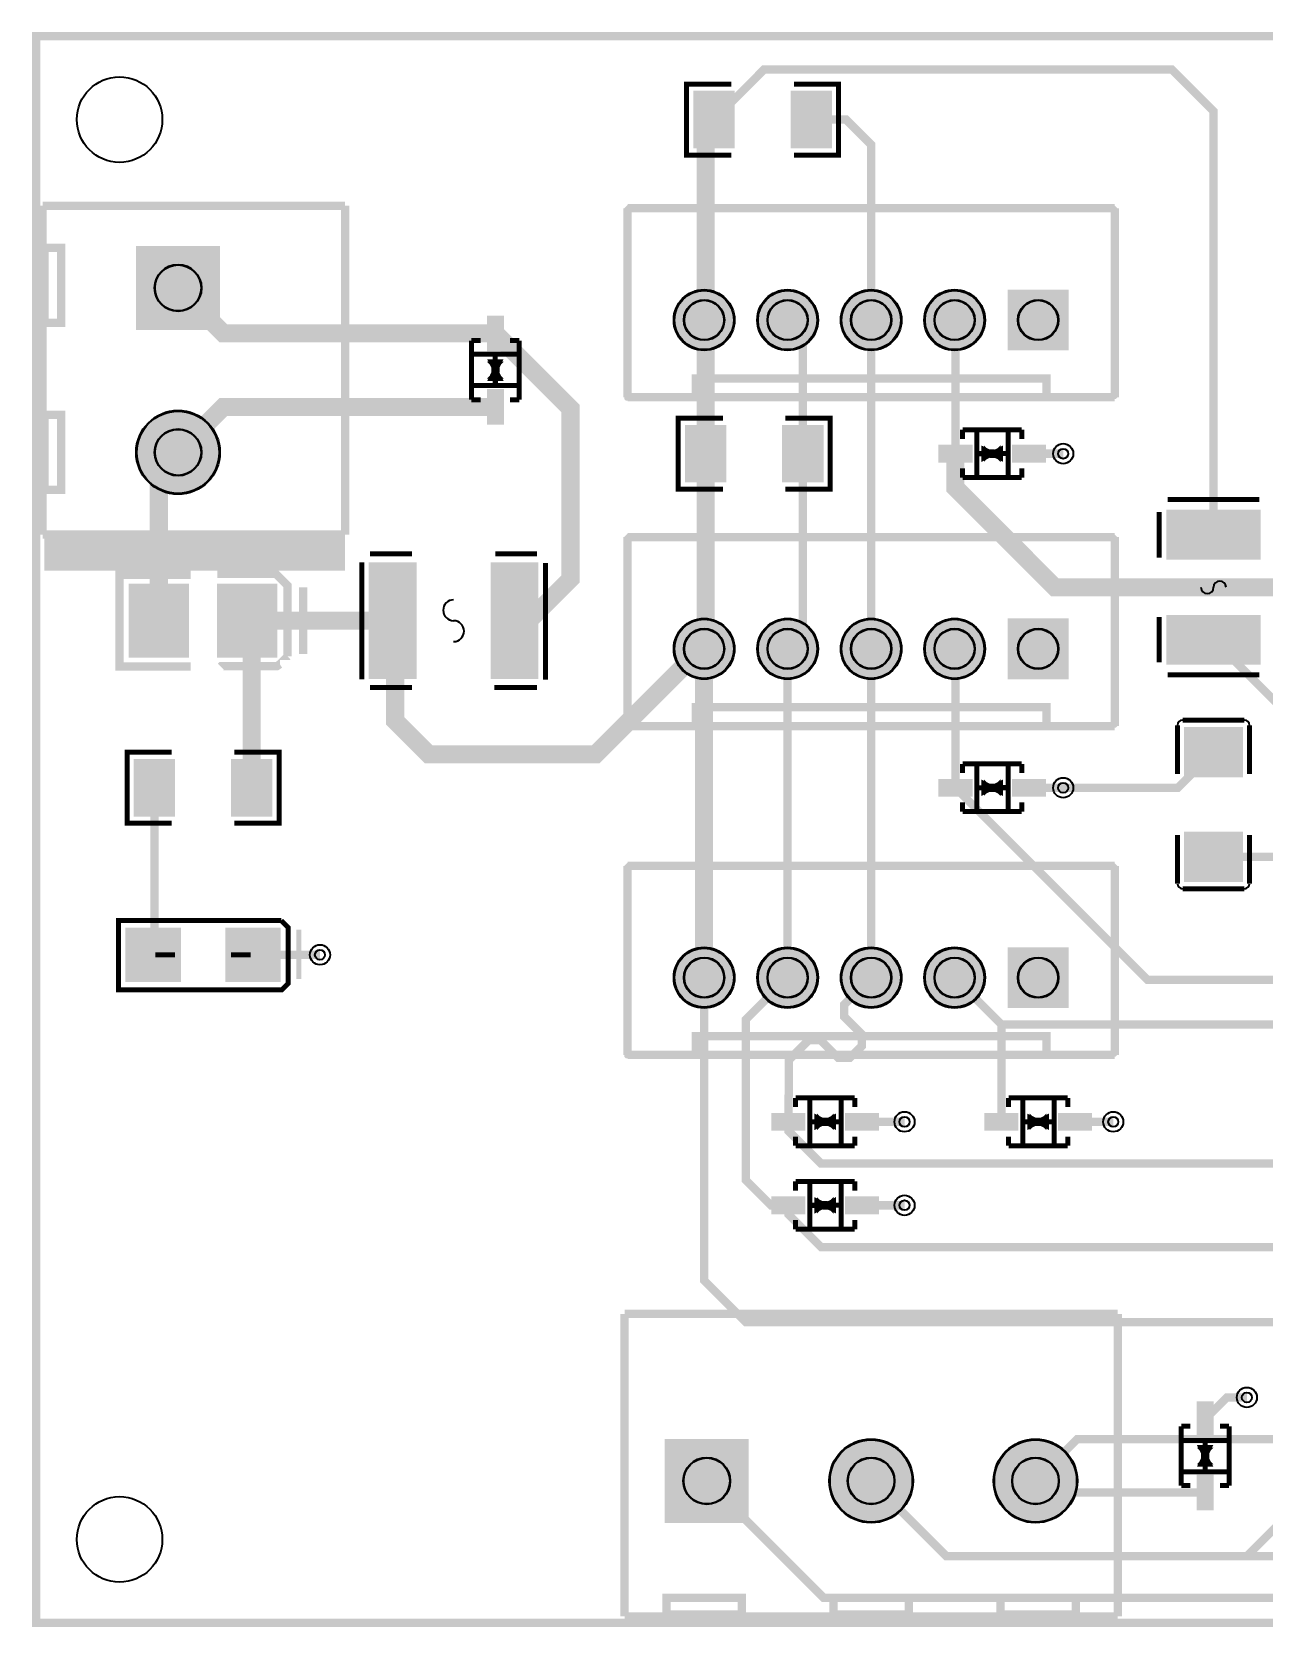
# Model space of a CAD drawing. Header units: millimetres. Extents: x 15.1 to 111.9, y -38.2 to 10.3.
# Drawn here: x 15.11 to 52.53, y -38.23 to 10.29 of the extents above; entities that cross this region are included whole.
import ezdxf

# ---------------------------------------------------------------- set-up
doc = ezdxf.new("R2010")
doc.units = ezdxf.units.MM
for name, color, linetype, true_color in [('BoardOutLine', 7, 'Continuous', 0xff00ff), ('BottomLayer', 7, 'Continuous', 0x0000ff), ('BottomSolderMaskLayer', 7, 'Continuous', 0xaa00ff), ('Document', 7, 'Continuous', 0xffffff), ('Hole', 7, 'Continuous', 0x222222), ('Multi-Layer', 7, 'Continuous', 0xc0c0c0), ('TopLayer', 7, 'Continuous', 0xff0000), ('TopPasteMaskLayer', 7, 'Continuous', 0x808080), ('TopSilkLayer', 7, 'Continuous', 0xffcc00), ('TopSolderMaskLayer', 7, 'Continuous', 0x800080)]:
    doc.layers.add(name, color=color, linetype=linetype, true_color=true_color)

msp = doc.modelspace()

# ---------------------------------------------------------------- hatches: boundary and pattern name
at = {"layer": 'BottomSolderMaskLayer'}
for points in [[(20.833, 3.775), (20.833, 1.225), (18.283, 1.225), (18.283, 3.775)], [(34.635, 1.524, 1), (36.485, 1.524, 1)], [(37.175, 1.524, 1), (39.025, 1.524, 1)], [(39.715, 1.524, 1), (41.565, 1.524, 1)], [(42.255, 1.524, 1), (44.105, 1.524, 1)], [(46.645, 0.599), (44.795, 0.599), (44.795, 2.449), (46.645, 2.449)], [(18.283, -2.5, 1), (20.833, -2.5, 1)], [(34.635, -8.476, 1), (36.485, -8.476, 1)], [(37.175, -8.476, 1), (39.025, -8.476, 1)], [(39.715, -8.476, 1), (41.565, -8.476, 1)], [(42.255, -8.476, 1), (44.105, -8.476, 1)], [(46.645, -9.401), (44.795, -9.401), (44.795, -7.551), (46.645, -7.551)], [(34.635, -18.476, 1), (36.485, -18.476, 1)], [(37.175, -18.476, 1), (39.025, -18.476, 1)], [(39.715, -18.476, 1), (41.565, -18.476, 1)], [(42.255, -18.476, 1), (44.105, -18.476, 1)], [(46.645, -19.401), (44.795, -19.401), (44.795, -17.551), (46.645, -17.551)], [(34.365, -32.507), (36.915, -32.507), (36.915, -35.057), (34.365, -35.057)], [(39.365, -33.782, 1), (41.915, -33.782, 1)], [(44.365, -33.782, 1), (46.915, -33.782, 1)]]:
    msp.add_hatch(color=256, dxfattribs=at).paths.add_polyline_path(points)
at = {"layer": 'Document'}
for points in [[(45.974, -0.762), (48.006, -0.762), (48.006, 4.826), (33.274, 4.826), (33.274, -0.762), (35.306, -0.762), (35.306, -0.9), (35.28, -0.926), (33.18, -0.926), (33.13, -0.876), (33.13, 4.924), (33.23, 5.024), (48.03, 5.024), (48.13, 4.924), (48.13, -0.826), (48.08, -0.876), (45.98, -0.876)], [(29.464, 0.254), (28.956, 0.254), (29.21, 0)], [(28.956, -0.254), (29.464, -0.254), (29.21, 0)], [(44.069, -2.286), (44.069, -2.794), (44.323, -2.54)], [(44.577, -2.794), (44.577, -2.286), (44.323, -2.54)], [(45.974, -10.762), (48.006, -10.762), (48.006, -5.174), (33.274, -5.174), (33.274, -10.762), (35.306, -10.762), (35.306, -10.9), (35.28, -10.926), (33.18, -10.926), (33.13, -10.876), (33.13, -5.076), (33.23, -4.976), (48.03, -4.976), (48.13, -5.076), (48.13, -10.826), (48.08, -10.876), (45.98, -10.876)], [(19.296, -7.018), (19.296, -8.218), (19.476, -8.218), (19.476, -7.018)], [(19.026, -7.528), (19.026, -7.708), (19.746, -7.708), (19.746, -7.528)], [(21.666, -7.528), (21.666, -7.708), (20.946, -7.708), (20.946, -7.528)], [(44.069, -12.446), (44.069, -12.954), (44.323, -12.7)], [(44.577, -12.954), (44.577, -12.446), (44.323, -12.7)], [(45.974, -20.762), (48.006, -20.762), (48.006, -15.174), (33.274, -15.174), (33.274, -20.762), (35.306, -20.762), (35.306, -20.9), (35.28, -20.926), (33.18, -20.926), (33.13, -20.876), (33.13, -15.076), (33.23, -14.976), (48.03, -14.976), (48.13, -15.076), (48.13, -20.826), (48.08, -20.876), (45.98, -20.876)], [(19.095, -17.28), (19.095, -18.28), (19.245, -18.28), (19.245, -17.28)], [(18.87, -17.705), (18.87, -17.855), (19.47, -17.855), (19.47, -17.705)], [(21.77, -17.705), (21.77, -17.855), (21.17, -17.855), (21.17, -17.705)], [(38.989, -22.606), (38.989, -23.114), (39.243, -22.86)], [(39.497, -23.114), (39.497, -22.606), (39.243, -22.86)], [(45.466, -22.606), (45.466, -23.114), (45.72, -22.86)], [(45.974, -23.114), (45.974, -22.606), (45.72, -22.86)], [(38.989, -25.146), (38.989, -25.654), (39.243, -25.4)], [(39.497, -25.654), (39.497, -25.146), (39.243, -25.4)], [(51.054, -32.766), (50.546, -32.766), (50.8, -33.02)], [(50.546, -33.274), (51.054, -33.274), (50.8, -33.02)]]:
    msp.add_hatch(color=256, dxfattribs=at).paths.add_polyline_path(points)
at = {"layer": 'Multi-Layer'}
for points in [[(20.808, 3.75), (20.808, 1.25), (18.308, 1.25), (18.308, 3.75)], [(34.66, 1.524, 1), (36.46, 1.524, 1)], [(37.2, 1.524, 1), (39, 1.524, 1)], [(39.74, 1.524, 1), (41.54, 1.524, 1)], [(42.28, 1.524, 1), (44.08, 1.524, 1)], [(46.62, 0.624), (44.82, 0.624), (44.82, 2.424), (46.62, 2.424)], [(18.308, -2.5, 1), (20.808, -2.5, 1)], [(34.66, -8.476, 1), (36.46, -8.476, 1)], [(37.2, -8.476, 1), (39, -8.476, 1)], [(39.74, -8.476, 1), (41.54, -8.476, 1)], [(42.28, -8.476, 1), (44.08, -8.476, 1)], [(46.62, -9.376), (44.82, -9.376), (44.82, -7.576), (46.62, -7.576)], [(34.66, -18.476, 1), (36.46, -18.476, 1)], [(37.2, -18.476, 1), (39, -18.476, 1)], [(39.74, -18.476, 1), (41.54, -18.476, 1)], [(42.28, -18.476, 1), (44.08, -18.476, 1)], [(46.62, -19.376), (44.82, -19.376), (44.82, -17.576), (46.62, -17.576)], [(34.39, -32.532), (36.89, -32.532), (36.89, -35.032), (34.39, -35.032)], [(39.39, -33.782, 1), (41.89, -33.782, 1)], [(44.39, -33.782, 1), (46.89, -33.782, 1)]]:
    msp.add_hatch(color=256, dxfattribs=at).paths.add_polyline_path(points)
at = {"layer": 'TopLayer'}
for points in [[(36.463, 8.47), (36.463, 6.769), (35.255, 6.769), (35.255, 8.47)], [(38.213, 8.47), (38.213, 6.769), (39.421, 6.769), (39.421, 8.47)], [(28.965, 0.625), (29.455, 0.625), (29.455, 1.61), (28.965, 1.61)], [(28.965, -0.625), (29.455, -0.625), (29.455, -1.61), (28.965, -1.61)], [(36.209, -1.69), (36.209, -3.391), (35.001, -3.391), (35.001, -1.69)], [(37.959, -1.69), (37.959, -3.391), (39.167, -3.391), (39.167, -1.69)], [(43.698, -2.295), (43.698, -2.785), (42.713, -2.785), (42.713, -2.295)], [(44.948, -2.295), (44.948, -2.785), (45.933, -2.785), (45.933, -2.295)], [(52.445, -5.746), (49.664, -5.746), (49.664, -4.261), (52.445, -4.261)], [(26.79, -5.87), (26.79, -9.37), (25.383, -9.37), (25.383, -5.87)], [(29.09, -5.87), (29.09, -9.37), (30.497, -9.37), (30.497, -5.87)], [(19.868, -8.718), (18.083, -8.718), (18.083, -6.518), (19.868, -6.518)], [(22.557, -8.722), (20.772, -8.722), (20.772, -6.522), (22.557, -6.522)], [(52.445, -7.461), (49.664, -7.461), (49.664, -8.946), (52.445, -8.946)], [(50.19, -12.358), (51.918, -12.358), (51.918, -10.873), (50.19, -10.873)], [(19.445, -11.85), (19.445, -13.551), (18.238, -13.551), (18.238, -11.85)], [(21.195, -11.85), (21.195, -13.551), (22.403, -13.551), (22.403, -11.85)], [(43.698, -12.455), (43.698, -12.945), (42.713, -12.945), (42.713, -12.455)], [(44.948, -12.455), (44.948, -12.945), (45.933, -12.945), (45.933, -12.455)], [(50.19, -14.058), (51.918, -14.058), (51.918, -15.543), (50.19, -15.543)], [(19.62, -18.58), (17.985, -18.58), (17.985, -16.98), (19.62, -16.98)], [(22.655, -18.58), (21.02, -18.58), (21.02, -16.98), (22.655, -16.98)], [(38.618, -22.615), (38.618, -23.105), (37.633, -23.105), (37.633, -22.615)], [(39.868, -22.615), (39.868, -23.105), (40.853, -23.105), (40.853, -22.615)], [(45.095, -22.615), (45.095, -23.105), (44.11, -23.105), (44.11, -22.615)], [(46.345, -22.615), (46.345, -23.105), (47.33, -23.105), (47.33, -22.615)], [(38.618, -25.155), (38.618, -25.645), (37.633, -25.645), (37.633, -25.155)], [(39.868, -25.155), (39.868, -25.645), (40.853, -25.645), (40.853, -25.155)], [(51.045, -32.395), (50.555, -32.395), (50.555, -31.41), (51.045, -31.41)], [(51.045, -33.645), (50.555, -33.645), (50.555, -34.63), (51.045, -34.63)]]:
    msp.add_hatch(color=256, dxfattribs=at).paths.add_polyline_path(points)
at = {"layer": 'TopPasteMaskLayer'}
for points in [[(36.463, 8.37), (36.463, 8.009), (36.363, 7.909), (36.152, 7.909), (36.052, 7.809), (36.052, 7.431), (36.152, 7.331), (36.363, 7.331), (36.463, 7.231), (36.463, 6.869), (36.363, 6.769), (35.355, 6.769), (35.255, 6.869), (35.255, 8.37), (35.355, 8.47), (36.363, 8.47)], [(38.213, 8.37), (38.213, 8.009), (38.313, 7.909), (38.524, 7.909), (38.624, 7.809), (38.624, 7.431), (38.524, 7.331), (38.313, 7.331), (38.213, 7.231), (38.213, 6.869), (38.313, 6.769), (39.321, 6.769), (39.421, 6.869), (39.421, 8.37), (39.321, 8.47), (38.313, 8.47)], [(28.965, 0.625), (29.455, 0.625), (29.455, 1.61), (28.965, 1.61)], [(28.965, -0.625), (29.455, -0.625), (29.455, -1.61), (28.965, -1.61)], [(36.209, -1.79), (36.209, -2.151), (36.109, -2.251), (35.898, -2.251), (35.798, -2.351), (35.798, -2.729), (35.898, -2.829), (36.109, -2.829), (36.209, -2.929), (36.209, -3.291), (36.109, -3.391), (35.101, -3.391), (35.001, -3.291), (35.001, -1.79), (35.101, -1.69), (36.109, -1.69)], [(37.959, -1.79), (37.959, -2.151), (38.059, -2.251), (38.27, -2.251), (38.37, -2.351), (38.37, -2.729), (38.27, -2.829), (38.059, -2.829), (37.959, -2.929), (37.959, -3.291), (38.059, -3.391), (39.067, -3.391), (39.167, -3.291), (39.167, -1.79), (39.067, -1.69), (38.059, -1.69)], [(43.698, -2.295), (43.698, -2.785), (42.713, -2.785), (42.713, -2.295)], [(44.948, -2.295), (44.948, -2.785), (45.933, -2.785), (45.933, -2.295)], [(52.345, -5.746), (51.627, -5.746), (51.527, -5.646), (51.527, -5.342), (51.427, -5.242), (50.681, -5.242), (50.581, -5.342), (50.581, -5.646), (50.481, -5.746), (49.764, -5.746), (49.664, -5.646), (49.664, -4.361), (49.764, -4.261), (52.345, -4.261), (52.445, -4.361), (52.445, -5.646)], [(26.79, -5.97), (26.79, -6.925), (26.69, -7.025), (26.412, -7.025), (26.312, -7.125), (26.312, -8.115), (26.412, -8.215), (26.69, -8.215), (26.79, -8.315), (26.79, -9.27), (26.69, -9.37), (25.483, -9.37), (25.383, -9.27), (25.383, -5.97), (25.483, -5.87), (26.69, -5.87)], [(29.09, -5.97), (29.09, -6.925), (29.19, -7.025), (29.468, -7.025), (29.568, -7.125), (29.568, -8.115), (29.468, -8.215), (29.19, -8.215), (29.09, -8.315), (29.09, -9.27), (29.19, -9.37), (30.397, -9.37), (30.497, -9.27), (30.497, -5.97), (30.397, -5.87), (29.19, -5.87)], [(19.868, -8.718), (18.083, -8.718), (18.083, -6.518), (19.868, -6.518)], [(22.557, -8.722), (20.772, -8.722), (20.772, -6.522), (22.557, -6.522)], [(52.345, -7.461), (51.627, -7.461), (51.527, -7.561), (51.527, -7.866), (51.427, -7.966), (50.681, -7.966), (50.581, -7.866), (50.581, -7.561), (50.481, -7.461), (49.764, -7.461), (49.664, -7.561), (49.664, -8.846), (49.764, -8.946), (52.345, -8.946), (52.445, -8.846), (52.445, -7.561)], [(50.29, -12.358), (50.66, -12.358), (50.76, -12.258), (50.76, -11.953), (50.86, -11.853), (51.248, -11.853), (51.348, -11.953), (51.348, -12.258), (51.448, -12.358), (51.818, -12.358), (51.918, -12.258), (51.918, -10.973), (51.818, -10.873), (50.29, -10.873), (50.19, -10.973), (50.19, -12.258)], [(19.445, -11.95), (19.445, -12.311), (19.345, -12.411), (19.134, -12.411), (19.034, -12.511), (19.034, -12.889), (19.134, -12.989), (19.345, -12.989), (19.445, -13.089), (19.445, -13.451), (19.345, -13.551), (18.338, -13.551), (18.238, -13.451), (18.238, -11.95), (18.338, -11.85), (19.345, -11.85)], [(21.195, -11.95), (21.195, -12.311), (21.295, -12.411), (21.506, -12.411), (21.606, -12.511), (21.606, -12.889), (21.506, -12.989), (21.295, -12.989), (21.195, -13.089), (21.195, -13.451), (21.295, -13.551), (22.303, -13.551), (22.403, -13.451), (22.403, -11.95), (22.303, -11.85), (21.295, -11.85)], [(43.698, -12.455), (43.698, -12.945), (42.713, -12.945), (42.713, -12.455)], [(44.948, -12.455), (44.948, -12.945), (45.933, -12.945), (45.933, -12.455)], [(50.29, -14.058), (50.66, -14.058), (50.76, -14.158), (50.76, -14.463), (50.86, -14.563), (51.248, -14.563), (51.348, -14.463), (51.348, -14.158), (51.448, -14.058), (51.818, -14.058), (51.918, -14.158), (51.918, -15.443), (51.818, -15.543), (50.29, -15.543), (50.19, -15.443), (50.19, -14.158)], [(19.62, -18.48), (19.62, -18.109), (19.52, -18.009), (19.164, -18.009), (19.064, -17.909), (19.064, -17.651), (19.164, -17.551), (19.52, -17.551), (19.62, -17.451), (19.62, -17.08), (19.52, -16.98), (18.085, -16.98), (17.985, -17.08), (17.985, -18.48), (18.085, -18.58), (19.52, -18.58)], [(21.02, -17.08), (21.02, -17.451), (21.12, -17.551), (21.476, -17.551), (21.576, -17.651), (21.576, -17.909), (21.476, -18.009), (21.12, -18.009), (21.02, -18.109), (21.02, -18.48), (21.12, -18.58), (22.555, -18.58), (22.655, -18.48), (22.655, -17.08), (22.555, -16.98), (21.12, -16.98)], [(38.618, -22.615), (38.618, -23.105), (37.633, -23.105), (37.633, -22.615)], [(39.868, -22.615), (39.868, -23.105), (40.853, -23.105), (40.853, -22.615)], [(45.095, -22.615), (45.095, -23.105), (44.11, -23.105), (44.11, -22.615)], [(46.345, -22.615), (46.345, -23.105), (47.33, -23.105), (47.33, -22.615)], [(38.618, -25.155), (38.618, -25.645), (37.633, -25.645), (37.633, -25.155)], [(39.868, -25.155), (39.868, -25.645), (40.853, -25.645), (40.853, -25.155)], [(51.045, -32.395), (50.555, -32.395), (50.555, -31.41), (51.045, -31.41)], [(51.045, -33.645), (50.555, -33.645), (50.555, -34.63), (51.045, -34.63)]]:
    msp.add_hatch(color=256, dxfattribs=at).paths.add_polyline_path(points)
at = {"layer": 'TopSilkLayer'}
for points in [[(15.494, -5.08), (24.638, -5.08), (24.638, -6.096), (15.494, -6.096), (15.494, -5.08)], [(23.495, -8.636), (23.241, -8.636), (23.241, -6.604), (23.495, -6.604)], [(23.154, -17.019), (23.154, -18.521), (23.306, -18.521), (23.306, -17.019)]]:
    msp.add_hatch(color=256, dxfattribs=at).paths.add_polyline_path(points)
at = {"layer": 'TopSolderMaskLayer'}
for points in [[(36.488, 8.496), (36.488, 6.744), (35.23, 6.744), (35.23, 8.496)], [(38.188, 8.496), (38.188, 6.744), (39.446, 6.744), (39.446, 8.496)], [(20.833, 3.775), (20.833, 1.225), (18.283, 1.225), (18.283, 3.775)], [(34.635, 1.524, 1), (36.485, 1.524, 1)], [(37.175, 1.524, 1), (39.025, 1.524, 1)], [(39.715, 1.524, 1), (41.565, 1.524, 1)], [(42.255, 1.524, 1), (44.105, 1.524, 1)], [(46.645, 0.599), (44.795, 0.599), (44.795, 2.449), (46.645, 2.449)], [(28.952, 0.574), (29.468, 0.574), (29.468, 1.661), (28.952, 1.661)], [(28.952, -0.574), (29.468, -0.574), (29.468, -1.661), (28.952, -1.661)], [(18.283, -2.5, 1), (20.833, -2.5, 1)], [(36.234, -1.664), (36.234, -3.416), (34.976, -3.416), (34.976, -1.664)], [(37.934, -1.664), (37.934, -3.416), (39.192, -3.416), (39.192, -1.664)], [(43.724, -2.27), (43.724, -2.81), (42.688, -2.81), (42.688, -2.27)], [(44.923, -2.27), (44.923, -2.81), (45.958, -2.81), (45.958, -2.27)], [(52.492, -5.76), (49.616, -5.76), (49.616, -4.248), (52.492, -4.248)], [(26.815, -5.845), (26.815, -9.395), (25.358, -9.395), (25.358, -5.845)], [(29.065, -5.845), (29.065, -9.395), (30.522, -9.395), (30.522, -5.845)], [(19.893, -8.743), (18.057, -8.743), (18.057, -6.492), (19.893, -6.492)], [(22.583, -8.748), (20.747, -8.748), (20.747, -6.497), (22.583, -6.497)], [(34.635, -8.476, 1), (36.485, -8.476, 1)], [(37.175, -8.476, 1), (39.025, -8.476, 1)], [(39.715, -8.476, 1), (41.565, -8.476, 1)], [(42.255, -8.476, 1), (44.105, -8.476, 1)], [(46.645, -9.401), (44.795, -9.401), (44.795, -7.551), (46.645, -7.551)], [(52.492, -7.448), (49.616, -7.448), (49.616, -8.96), (52.492, -8.96)], [(50.16, -12.38), (51.948, -12.38), (51.948, -10.851), (50.16, -10.851)], [(19.47, -11.824), (19.47, -13.576), (18.212, -13.576), (18.212, -11.824)], [(21.17, -11.824), (21.17, -13.576), (22.428, -13.576), (22.428, -11.824)], [(43.724, -12.43), (43.724, -12.97), (42.688, -12.97), (42.688, -12.43)], [(44.923, -12.43), (44.923, -12.97), (45.958, -12.97), (45.958, -12.43)], [(50.16, -14.036), (51.948, -14.036), (51.948, -15.565), (50.16, -15.565)], [(19.645, -18.605), (17.96, -18.605), (17.96, -16.955), (19.645, -16.955)], [(22.68, -18.605), (20.994, -18.605), (20.994, -16.955), (22.68, -16.955)], [(34.635, -18.476, 1), (36.485, -18.476, 1)], [(37.175, -18.476, 1), (39.025, -18.476, 1)], [(39.715, -18.476, 1), (41.565, -18.476, 1)], [(42.255, -18.476, 1), (44.105, -18.476, 1)], [(46.645, -19.401), (44.795, -19.401), (44.795, -17.551), (46.645, -17.551)], [(38.643, -22.59), (38.643, -23.13), (37.608, -23.13), (37.608, -22.59)], [(39.843, -22.59), (39.843, -23.13), (40.878, -23.13), (40.878, -22.59)], [(45.12, -22.59), (45.12, -23.13), (44.085, -23.13), (44.085, -22.59)], [(46.32, -22.59), (46.32, -23.13), (47.355, -23.13), (47.355, -22.59)], [(38.643, -25.13), (38.643, -25.67), (37.608, -25.67), (37.608, -25.13)], [(39.843, -25.13), (39.843, -25.67), (40.878, -25.67), (40.878, -25.13)], [(51.058, -32.446), (50.542, -32.446), (50.542, -31.359), (51.058, -31.359)], [(34.365, -32.507), (36.915, -32.507), (36.915, -35.057), (34.365, -35.057)], [(39.365, -33.782, 1), (41.915, -33.782, 1)], [(44.365, -33.782, 1), (46.915, -33.782, 1)], [(51.058, -33.594), (50.542, -33.594), (50.542, -34.681), (51.058, -34.681)]]:
    msp.add_hatch(color=256, dxfattribs=at).paths.add_polyline_path(points)

# ---------------------------------------------------------------- linework, layer by layer
at = {"layer": 'BoardOutLine', "const_width": 0.254}
msp.add_lwpolyline([(15.24, 10.16), (15.494, 10.16), (15.522, 10.16), (111.76, 10.16), (111.76, -38.1), (15.24, -38.1), (15.24, 10), (15.24, 10.16)], dxfattribs=at)
at = {"layer": 'BottomLayer', "const_width": 0.254}
for points in [[(45.639, -33.782), (46.909, -32.512), (66.548, -32.512), (67.31, -33.274), (67.31, -34.29)], [(40.64, -33.782), (42.926, -36.068), (62.992, -36.068), (64.77, -34.29)]]:
    msp.add_lwpolyline(points, dxfattribs=at)
at = {"layer": 'BottomSolderMaskLayer'}
for centre, radius in [((19.558, 2.5), 0.714), ((35.56, 1.524), 0.925), ((38.1, 1.524), 0.925), ((40.64, 1.524), 0.925), ((43.18, 1.524), 0.925), ((35.56, 1.524), 0.617), ((38.1, 1.524), 0.617), ((40.64, 1.524), 0.617), ((43.18, 1.524), 0.617), ((45.72, 1.524), 0.617), ((19.558, -2.5), 1.275), ((19.558, -2.5), 0.714), ((35.56, -8.476), 0.925), ((38.1, -8.476), 0.925), ((40.64, -8.476), 0.925), ((43.18, -8.476), 0.925), ((35.56, -8.476), 0.617), ((38.1, -8.476), 0.617), ((40.64, -8.476), 0.617), ((43.18, -8.476), 0.617), ((45.72, -8.476), 0.617), ((35.56, -18.476), 0.925), ((35.56, -18.476), 0.617), ((38.1, -18.476), 0.925), ((38.1, -18.476), 0.617), ((40.64, -18.476), 0.925), ((40.64, -18.476), 0.617), ((43.18, -18.476), 0.925), ((43.18, -18.476), 0.617), ((45.72, -18.476), 0.617), ((40.64, -33.782), 1.275), ((45.64, -33.782), 1.275), ((35.64, -33.782), 0.714), ((40.64, -33.782), 0.714), ((45.64, -33.782), 0.714)]:
    msp.add_circle(centre, radius, dxfattribs=at)
at = {"layer": 'Hole'}
for centre in [(46.482, -2.54), (46.482, -12.7), (23.876, -17.78), (41.656, -22.86), (48.006, -22.86), (41.656, -25.4), (52.07, -31.242)]:
    msp.add_circle(centre, 0.152, dxfattribs=at)
at = {"layer": 'Multi-Layer'}
for centre, radius in [((17.78, 7.62), 1.3), ((19.558, 2.5), 0.7), ((35.56, 1.524), 0.9), ((35.56, 1.524), 0.6), ((38.1, 1.524), 0.9), ((38.1, 1.524), 0.6), ((40.64, 1.524), 0.9), ((40.64, 1.524), 0.6), ((43.18, 1.524), 0.9), ((43.18, 1.524), 0.6), ((45.72, 1.524), 0.6), ((19.558, -2.5), 1.25), ((19.558, -2.5), 0.7), ((46.482, -2.54), 0.305), ((35.56, -8.476), 0.9), ((38.1, -8.476), 0.9), ((40.64, -8.476), 0.9), ((43.18, -8.476), 0.9), ((35.56, -8.476), 0.6), ((38.1, -8.476), 0.6), ((40.64, -8.476), 0.6), ((43.18, -8.476), 0.6), ((45.72, -8.476), 0.6), ((46.482, -12.7), 0.305), ((23.876, -17.78), 0.305), ((35.56, -18.476), 0.9), ((35.56, -18.476), 0.6), ((38.1, -18.476), 0.9), ((38.1, -18.476), 0.6), ((40.64, -18.476), 0.9), ((40.64, -18.476), 0.6), ((43.18, -18.476), 0.9), ((43.18, -18.476), 0.6), ((45.72, -18.476), 0.6), ((41.656, -22.86), 0.305), ((48.006, -22.86), 0.305), ((41.656, -25.4), 0.305), ((52.07, -31.242), 0.305), ((40.64, -33.782), 1.25), ((45.64, -33.782), 1.25), ((35.64, -33.782), 0.7), ((40.64, -33.782), 0.7), ((45.64, -33.782), 0.7), ((17.78, -35.56), 1.3)]:
    msp.add_circle(centre, radius, dxfattribs=at)
at = {"layer": 'TopLayer'}
for points, const_width in [([(35.86, 7.62), (37.384, 9.144), (49.784, 9.144), (51.054, 7.874), (51.054, -5.004)], 0.254), ([(35.56, 1.524), (35.605, 1.569), (35.605, 7.62)], 0.55), ([(38.563, 7.62), (39.878, 7.62), (40.64, 6.858), (40.64, 1.524)], 0.254), ([(19.558, 2.5), (20.94, 1.118), (29.21, 1.118)], 0.55), ([(35.605, -2.54), (35.605, 1.479), (35.56, 1.524)], 0.55), ([(38.563, -2.54), (38.563, 1.061), (38.1, 1.524)], 0.254), ([(40.64, 1.524), (40.64, -8.476)], 0.254), ([(43.18, 1.524), (43.205, 1.499), (43.205, -2.54)], 0.254), ([(29.21, 1.118), (31.496, -1.168), (31.496, -6.35), (30.226, -7.62), (29.793, -7.62)], 0.55), ([(19.558, -2.5), (20.94, -1.118), (29.21, -1.118)], 0.55), ([(18.975, -7.618), (18.975, -3.083), (19.558, -2.5)], 0.55), ([(35.56, -8.476), (35.605, -8.431), (35.605, -2.54)], 0.55), ([(38.1, -8.476), (38.563, -8.013), (38.563, -2.54)], 0.254), ([(64.77, -15.24), (56.134, -6.604), (46.228, -6.604), (43.205, -3.581), (43.205, -2.54)], 0.55), ([(45.441, -2.54), (46.482, -2.54)], 0.254), ([(51.054, -5.413), (51.816, -5.413)], 0.254), ([(26.086, -7.62), (21.664, -7.623)], 0.55), ([(21.665, -7.622), (21.799, -7.756), (21.799, -12.7)], 0.55), ([(26.087, -7.62), (26.162, -7.695), (26.162, -10.668), (27.178, -11.684), (32.258, -11.684), (35.466, -8.476), (35.56, -8.476)], 0.55), ([(35.56, -18.476), (35.56, -8.476)], 0.55), ([(54.61, -15.24), (54.61, -11.76), (51.054, -8.204)], 0.254), ([(38.1, -8.476), (38.1, -18.476)], 0.254), ([(40.64, -8.476), (40.64, -18.476)], 0.254), ([(43.18, -8.476), (43.205, -8.501), (43.205, -12.7)], 0.254), ([(51.054, -11.615), (49.97, -12.7), (46.482, -12.7)], 0.254), ([(18.803, -17.78), (18.841, -17.741), (18.841, -12.7)], 0.254), ([(43.205, -12.7), (49.047, -18.542), (66.04, -18.542), (67.31, -17.272), (67.31, -15.24)], 0.254), ([(45.441, -12.7), (46.482, -12.7)], 0.254), ([(54.61, -15.24), (54.171, -14.801), (51.054, -14.801)], 0.254), ([(69.85, -15.24), (70.104, -15.494), (70.104, -18.542), (68.748, -19.898), (44.602, -19.898)], 0.254), ([(21.837, -17.78), (23.876, -17.78)], 0.254), ([(59.69, -34.29), (59.69, -30.48), (58.166, -28.956), (36.83, -28.956), (35.56, -27.686), (35.56, -18.476)], 0.254), ([(38.125, -25.4), (37.592, -25.4), (36.83, -24.638), (36.83, -19.746), (38.1, -18.476)], 0.254), ([(38.125, -22.86), (38.141, -20.975), (38.74, -20.376), (39.098, -20.376), (39.637, -20.914), (39.995, -20.914), (40.356, -20.556), (40.356, -20.198), (39.817, -19.66), (39.817, -19.299), (40.64, -18.476)], 0.254), ([(43.18, -18.476), (44.602, -19.899), (44.602, -22.86)], 0.254), ([(62.23, -26.67), (59.69, -24.13), (39.116, -24.13), (38.125, -23.139), (38.125, -22.86)], 0.254), ([(40.361, -22.86), (40.386, -22.86), (41.656, -22.86)], 0.254), ([(46.838, -22.86), (48.006, -22.86)], 0.254), ([(59.69, -26.67), (58.054, -26.67), (57.8, -26.924), (57.8, -27.686), (57.546, -27.94), (57.038, -27.94), (56.784, -27.686), (56.784, -26.924), (56.53, -26.67), (39.116, -26.67), (38.125, -25.679), (38.125, -25.4)], 0.254), ([(40.361, -25.4), (41.656, -25.4)], 0.254), ([(50.8, -31.902), (51.46, -31.242), (52.07, -31.242)], 0.254), ([(35.639, -33.782), (39.195, -37.338), (55.903, -37.338)], 0.254), ([(35.64, -33.782), (39.196, -37.338), (39.918, -37.338)], 0.254), ([(40.64, -33.782), (42.926, -36.068), (52.07, -36.068), (53.34, -34.798), (53.34, -34.138)], 0.254), ([(45.64, -33.782), (45.996, -34.138), (50.8, -34.138)], 0.254)]:
    msp.add_lwpolyline(points, dxfattribs=dict(at, const_width=const_width))
at = {"layer": 'TopSilkLayer'}
for points, const_width in [([(36.387, 8.699), (35.027, 8.699), (35.027, 6.541), (36.387, 6.541)], 0.152), ([(38.289, 8.699), (39.649, 8.699), (39.649, 6.541), (38.289, 6.541)], 0.152), ([(15.438, 5), (15.438, -5)], 0.254), ([(24.638, 5), (15.438, 5)], 0.254), ([(24.638, 5), (24.638, -5)], 0.254), ([(48.05, 4.924), (33.23, 4.924)], 0.254), ([(33.23, 4.924), (33.23, -0.826)], 0.254), ([(48.05, -0.826), (48.05, 4.924)], 0.254), ([(28.484, 0.901), (28.484, -0.901)], 0.152), ([(28.484, 0.901), (28.762, 0.901)], 0.152), ([(29.936, 0.901), (29.658, 0.901)], 0.152), ([(29.936, 0.901), (29.936, -0.901)], 0.152), ([(29.936, 0.483), (28.484, 0.483)], 0.152), ([(29.21, -0.467), (29.207, 0.483)], 0.154), ([(29.21, -0.127), (29.21, 0.003), (29.083, 0.254), (29.337, 0.254), (29.337, 0.254), (29.213, 0.002)], 0.154), ([(29.21, 0.127), (29.21, -0.003), (29.337, -0.254), (29.083, -0.254), (29.083, -0.254), (29.207, -0.002)], 0.154), ([(29.083, 0), (29.337, 0)], 0.154), ([(29.936, -0.467), (28.484, -0.467)], 0.152), ([(35.306, -0.762), (35.306, -0.254), (45.974, -0.254), (45.974, -0.762), (45.974, -0.762)], 0.254), ([(28.484, -0.901), (28.762, -0.901)], 0.152), ([(29.936, -0.901), (29.658, -0.901)], 0.152), ([(33.23, -0.826), (48.05, -0.826)], 0.254), ([(36.133, -1.461), (34.773, -1.461), (34.773, -3.619), (36.133, -3.619)], 0.152), ([(38.035, -1.461), (39.395, -1.461), (39.395, -3.619), (38.035, -3.619)], 0.152), ([(45.224, -1.814), (43.422, -1.814)], 0.152), ([(43.422, -1.814), (43.422, -2.092)], 0.152), ([(43.856, -3.266), (43.856, -1.814)], 0.152), ([(44.806, -3.266), (44.806, -1.814)], 0.152), ([(45.224, -1.814), (45.224, -2.092)], 0.152), ([(44.45, -2.54), (44.32, -2.54), (44.069, -2.667), (44.069, -2.413), (44.069, -2.413), (44.321, -2.537)], 0.154), ([(44.196, -2.54), (44.326, -2.54), (44.577, -2.413), (44.577, -2.667), (44.577, -2.667), (44.325, -2.543)], 0.154), ([(44.323, -2.413), (44.323, -2.667)], 0.154), ([(43.856, -2.54), (44.806, -2.537)], 0.154), ([(43.422, -3.266), (43.422, -2.988)], 0.152), ([(45.224, -3.266), (43.422, -3.266)], 0.152), ([(45.224, -3.266), (45.224, -2.988)], 0.152), ([(49.657, -3.937), (52.451, -3.937)], 0.152), ([(49.403, -4.318), (49.403, -5.701)], 0.152), ([(24.638, -5), (15.438, -5)], 0.254), ([(48.05, -5.076), (33.23, -5.076)], 0.254), ([(33.23, -5.076), (33.23, -10.826)], 0.254), ([(48.05, -10.826), (48.05, -5.076)], 0.254), ([(25.146, -9.398), (25.146, -5.842)], 0.152), ([(26.67, -5.588), (25.4, -5.588)], 0.152), ([(29.21, -5.588), (30.48, -5.588)], 0.152), ([(30.734, -9.418), (30.734, -5.862)], 0.152), ([(19.94, -9.017), (17.781, -9.017), (17.781, -6.223), (19.94, -6.223)], 0.254), ([(22.652, -6.314), (22.536, -6.197), (20.758, -6.197)], 0.254), ([(22.891, -8.705), (22.891, -6.551), (22.652, -6.314)], 0.254), ([(49.403, -8.89), (49.403, -7.507)], 0.152), ([(22.891, -8.705), (22.652, -8.944), (22.656, -8.944), (22.656, -8.944)], 0.254), ([(22.656, -8.944), (22.556, -9.007), (20.871, -9.007), (20.858, -9.02)], 0.254), ([(49.657, -9.271), (52.451, -9.271)], 0.152), ([(25.4, -9.652), (26.67, -9.652)], 0.152), ([(30.48, -9.652), (29.175, -9.652)], 0.152), ([(35.306, -10.762), (35.306, -10.254), (45.974, -10.254), (45.974, -10.762), (45.974, -10.762)], 0.254), ([(50.114, -10.644), (51.994, -10.644)], 0.152), ([(33.23, -10.826), (48.05, -10.826)], 0.254), ([(49.961, -12.282), (49.961, -10.797)], 0.152), ([(52.147, -10.797), (52.147, -12.282)], 0.152), ([(19.369, -11.621), (18.009, -11.621), (18.009, -13.779), (19.369, -13.779)], 0.152), ([(21.271, -11.621), (22.631, -11.621), (22.631, -13.779), (21.271, -13.779)], 0.152), ([(45.224, -11.974), (43.422, -11.974)], 0.152), ([(43.422, -11.974), (43.422, -12.252)], 0.152), ([(43.856, -13.426), (43.856, -11.974)], 0.152), ([(44.806, -13.426), (44.806, -11.974)], 0.152), ([(45.224, -11.974), (45.224, -12.252)], 0.152), ([(44.45, -12.7), (44.32, -12.7), (44.069, -12.827), (44.069, -12.573), (44.069, -12.573), (44.321, -12.697)], 0.154), ([(44.196, -12.7), (44.326, -12.7), (44.577, -12.573), (44.577, -12.827), (44.577, -12.827), (44.325, -12.703)], 0.154), ([(44.323, -12.573), (44.323, -12.827)], 0.154), ([(43.422, -13.426), (43.422, -13.148)], 0.152), ([(43.856, -12.7), (44.806, -12.697)], 0.154), ([(45.224, -13.426), (45.224, -13.148)], 0.152), ([(45.224, -13.426), (43.422, -13.426)], 0.152), ([(49.961, -14.134), (49.961, -15.619)], 0.152), ([(52.147, -15.619), (52.147, -14.134)], 0.152), ([(48.05, -15.076), (33.23, -15.076)], 0.254), ([(33.23, -15.076), (33.23, -20.826)], 0.254), ([(48.05, -20.826), (48.05, -15.076)], 0.254), ([(50.114, -15.772), (51.994, -15.772)], 0.152), ([(22.91, -18.57), (22.91, -18.65), (22.71, -18.85), (17.75, -18.85), (17.75, -16.74), (22.7, -16.74)], 0.15), ([(22.91, -18.57), (22.91, -16.95), (22.7, -16.74)], 0.15), ([(35.306, -20.762), (35.306, -20.254), (45.974, -20.254), (45.974, -20.762), (45.974, -20.762)], 0.254), ([(33.23, -20.826), (48.05, -20.826)], 0.254), ([(40.144, -22.134), (38.342, -22.134)], 0.152), ([(38.342, -22.134), (38.342, -22.412)], 0.152), ([(38.776, -23.586), (38.776, -22.134)], 0.152), ([(39.726, -23.586), (39.726, -22.134)], 0.152), ([(40.144, -22.134), (40.144, -22.412)], 0.152), ([(46.621, -22.134), (44.819, -22.134)], 0.152), ([(44.819, -22.134), (44.819, -22.412)], 0.152), ([(45.253, -23.586), (45.253, -22.134)], 0.152), ([(46.203, -23.586), (46.203, -22.134)], 0.152), ([(46.621, -22.134), (46.621, -22.412)], 0.152), ([(38.776, -22.86), (39.726, -22.858)], 0.154), ([(39.37, -22.86), (39.24, -22.86), (38.989, -22.987), (38.989, -22.733), (38.989, -22.733), (39.241, -22.857)], 0.154), ([(39.116, -22.86), (39.246, -22.86), (39.497, -22.733), (39.497, -22.987), (39.497, -22.987), (39.245, -22.863)], 0.154), ([(39.243, -22.733), (39.243, -22.987)], 0.154), ([(45.253, -22.86), (46.203, -22.857)], 0.154), ([(45.847, -22.86), (45.717, -22.86), (45.466, -22.987), (45.466, -22.733), (45.466, -22.733), (45.718, -22.857)], 0.154), ([(45.593, -22.86), (45.723, -22.86), (45.974, -22.733), (45.974, -22.987), (45.974, -22.987), (45.722, -22.863)], 0.154), ([(45.72, -22.733), (45.72, -22.987)], 0.154), ([(38.342, -23.586), (38.342, -23.308)], 0.152), ([(40.144, -23.586), (40.144, -23.308)], 0.152), ([(44.819, -23.586), (44.819, -23.308)], 0.152), ([(46.621, -23.586), (46.621, -23.308)], 0.152), ([(40.144, -23.586), (38.342, -23.586)], 0.152), ([(46.621, -23.586), (44.819, -23.586)], 0.152), ([(40.144, -24.674), (38.342, -24.674)], 0.152), ([(38.342, -24.674), (38.342, -24.952)], 0.152), ([(38.776, -26.126), (38.776, -24.674)], 0.152), ([(39.726, -26.126), (39.726, -24.674)], 0.152), ([(40.144, -24.674), (40.144, -24.952)], 0.152), ([(39.37, -25.4), (39.24, -25.4), (38.989, -25.527), (38.989, -25.273), (38.989, -25.273), (39.241, -25.397)], 0.154), ([(39.116, -25.4), (39.246, -25.4), (39.497, -25.273), (39.497, -25.527), (39.497, -25.527), (39.245, -25.403)], 0.154), ([(39.243, -25.273), (39.243, -25.527)], 0.154), ([(38.776, -25.4), (39.726, -25.398)], 0.154), ([(38.342, -26.126), (38.342, -25.848)], 0.152), ([(40.144, -26.126), (38.342, -26.126)], 0.152), ([(40.144, -26.126), (40.144, -25.848)], 0.152), ([(33.14, -28.702), (33.14, -37.902)], 0.254), ([(33.14, -28.702), (48.14, -28.702)], 0.254), ([(48.14, -28.702), (48.14, -37.902)], 0.254), ([(50.074, -33.921), (50.074, -32.119)], 0.152), ([(50.074, -32.119), (50.352, -32.119)], 0.152), ([(50.074, -32.553), (51.526, -32.553)], 0.152), ([(50.8, -32.553), (50.803, -33.503)], 0.154), ([(51.526, -32.119), (51.248, -32.119)], 0.152), ([(51.526, -33.921), (51.526, -32.119)], 0.152), ([(50.8, -33.147), (50.8, -33.017), (50.673, -32.766), (50.927, -32.766), (50.927, -32.766), (50.803, -33.018)], 0.154), ([(50.8, -32.893), (50.8, -33.023), (50.927, -33.274), (50.673, -33.274), (50.673, -33.274), (50.797, -33.022)], 0.154), ([(50.927, -33.02), (50.673, -33.02)], 0.154), ([(50.074, -33.503), (51.526, -33.503)], 0.152), ([(50.074, -33.921), (50.352, -33.921)], 0.152), ([(51.526, -33.921), (51.248, -33.921)], 0.152), ([(33.14, -37.902), (48.14, -37.902)], 0.254)]:
    msp.add_lwpolyline(points, dxfattribs=dict(at, const_width=const_width))
at = {"layer": 'TopSilkLayer', "const_width": 0.254}
for points in [[(16.002, 3.723), (16.002, 1.437), (15.494, 1.437), (15.494, 3.723), (16.002, 3.723)], [(16.002, -1.357), (16.002, -3.643), (15.494, -3.643), (15.494, -1.357), (16.002, -1.357)], [(34.417, -37.338), (36.703, -37.338), (36.703, -37.846), (34.417, -37.846), (34.417, -37.338)], [(39.497, -37.338), (41.783, -37.338), (41.783, -37.846), (39.497, -37.846), (39.497, -37.338)], [(44.577, -37.338), (46.863, -37.338), (46.863, -37.846), (44.577, -37.846), (44.577, -37.338)]]:
    msp.add_lwpolyline(points, close=True, dxfattribs=at)
at = {"layer": 'TopSilkLayer'}
for centre, radius, start, end in [((50.864, -6.604), 0.191, 180, 0), ((51.245, -6.604), 0.191, 0, 180), ((27.94, -7.302), 0.318, 90, 270), ((27.94, -7.937), 0.318, 270, 90), ((50.114, -10.797), 0.152, 90, 180), ((51.994, -10.797), 0.152, 0, 90), ((50.114, -15.619), 0.152, 180, 270), ((51.994, -15.619), 0.152, 270, 360)]:
    msp.add_arc(centre, radius, start, end, dxfattribs=at)
at = {"layer": 'TopSolderMaskLayer'}
for centre, radius in [((19.558, 2.5), 0.714), ((35.56, 1.524), 0.925), ((38.1, 1.524), 0.925), ((40.64, 1.524), 0.925), ((43.18, 1.524), 0.925), ((35.56, 1.524), 0.617), ((38.1, 1.524), 0.617), ((40.64, 1.524), 0.617), ((43.18, 1.524), 0.617), ((45.72, 1.524), 0.617), ((19.558, -2.5), 1.275), ((19.558, -2.5), 0.714), ((35.56, -8.476), 0.925), ((38.1, -8.476), 0.925), ((40.64, -8.476), 0.925), ((43.18, -8.476), 0.925), ((35.56, -8.476), 0.617), ((38.1, -8.476), 0.617), ((40.64, -8.476), 0.617), ((43.18, -8.476), 0.617), ((45.72, -8.476), 0.617), ((35.56, -18.476), 0.925), ((35.56, -18.476), 0.617), ((38.1, -18.476), 0.925), ((38.1, -18.476), 0.617), ((40.64, -18.476), 0.925), ((40.64, -18.476), 0.617), ((43.18, -18.476), 0.925), ((43.18, -18.476), 0.617), ((45.72, -18.476), 0.617), ((40.64, -33.782), 1.275), ((45.64, -33.782), 1.275), ((35.64, -33.782), 0.714), ((40.64, -33.782), 0.714), ((45.64, -33.782), 0.714)]:
    msp.add_circle(centre, radius, dxfattribs=at)

doc.saveas('drawing.dxf')
